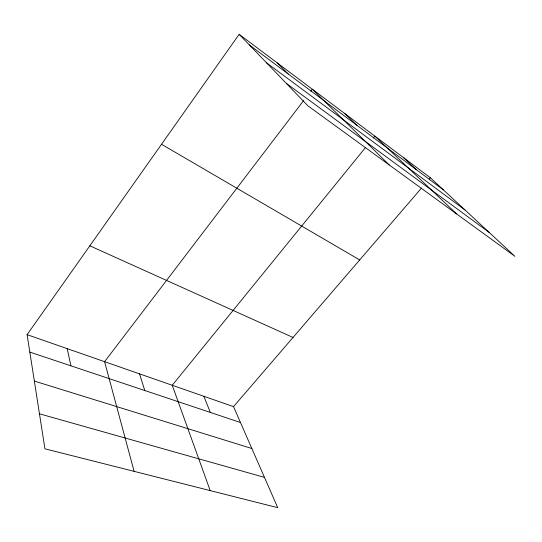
<?xml version="1.0" encoding="UTF-8"?>
<svg xmlns="http://www.w3.org/2000/svg" width="542" height="542" viewBox="0 0 542 542"><rect width="100%" height="100%" fill="white"/><g stroke="black" fill="none" stroke-linecap="round" stroke-linejoin="round"><path stroke-width="0.81" d="M27.1 334.665L233.527 406.636L277.728 507.671L44.939 448.81L27.1 334.665L239.157 34.329L430.368 177.769L514.9 256.325L307.87 105.798L239.157 34.329M303.635 100.588L104.586 361.683L134.111 471.35M310.783 91.212L312.314 89.206L389.264 164.978M365.383 147.702L172.241 385.274L210.194 490.591M373.248 138.027L374.82 136.096L456.635 213.961M233.527 406.636L421.547 188.02M429.271 179.05L430.368 177.769M39.471 413.81L264.482 477.387M34.356 381.073L251.847 448.512M29.824 352.097L240.465 422.496M89.837 245.817L293.026 337.463M161.53 144.274L359.705 259.93M286.332 83.393L489.209 232.443M266.562 62.838L464.989 209.944M249.367 44.952L443.41 189.89M403.6 157.681L416.405 169.714M344.746 113.535L356.846 125.229M277.226 62.892L288.208 73.963M203.853 396.29L210.316 412.421M139.524 373.865L144.802 390.525M67.201 348.648L70.907 365.83"/></g></svg>
